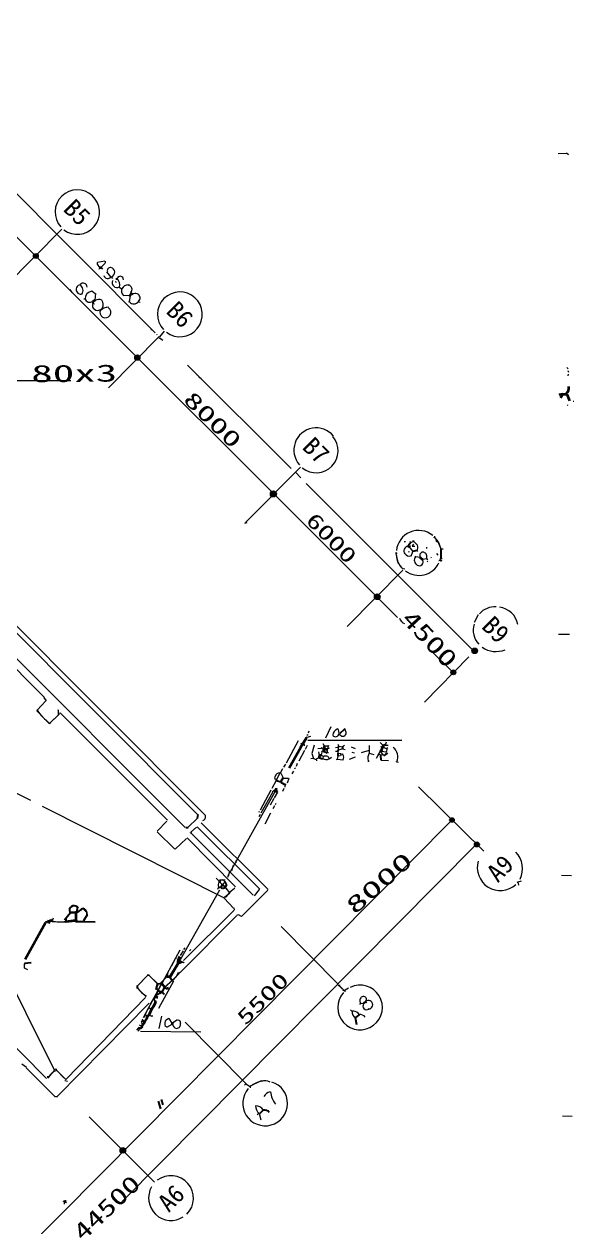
# Model space of a CAD drawing. Header units: millimetres. Extents: x -35814 to 127651, y -10134 to 104094.
# Drawn here: x 104883 to 127651, y 14945 to 64788 of the extents above; entities that cross this region are included whole.
import ezdxf
from ezdxf.enums import TextEntityAlignment as Align

# ---------------------------------------------------------------- set-up
doc = ezdxf.new("R2010")
doc.units = ezdxf.units.MM
for name, color, linetype, lineweight in [('A_MED', 9, 'CONTINUOUS', 20), ('A_THIN', 8, 'CONTINUOUS', 15), ('AXIS', 1, 'CONTINUOUS', 15), ('AXIS_SYM', 1, 'CONTINUOUS', 20), ('AXIS_TEXT', 1, 'CONTINUOUS', 13), ('CHECK', 2, 'CONTINUOUS', 40), ('DIM', 3, 'CONTINUOUS', 15), ('DIM_TEXT', 3, 'CONTINUOUS', 13), ('FRAME', 8, 'CONTINUOUS', 80), ('P_R', 5, 'CONTINUOUS', 40), ('P_R_MARK', 5, 'CONTINUOUS', 25), ('P_SIZE', 140, 'CONTINUOUS', 13), ('SYM', 4, 'CONTINUOUS', 25), ('TEXT_SHAPE', 7, 'CONTINUOUS', 30)]:
    doc.layers.add(name, color=color, linetype=linetype, lineweight=lineweight)
doc.styles.add('JP', font='msgothic.ttc')

msp = doc.modelspace()

# ---------------------------------------------------------------- hatches: boundary and pattern name
at = {"layer": 'DIM'}
h = msp.add_hatch(color=7, dxfattribs=at)
h.dxf.hatch_style = 1
edge = h.paths.add_edge_path()
edge.add_arc((105372, 55178), 100, 0, 360)
h = msp.add_hatch(color=7, dxfattribs=at)
h.dxf.hatch_style = 1
edge = h.paths.add_edge_path()
edge.add_arc((109574, 50966), 109, 0, 360)
h = msp.add_hatch(color=7, dxfattribs=at)
h.dxf.hatch_style = 1
edge = h.paths.add_edge_path()
edge.add_arc((115207, 45318), 125, 0, 360)
h = msp.add_hatch(color=7, dxfattribs=at)
h.dxf.hatch_style = 1
edge = h.paths.add_edge_path()
edge.add_arc((119508, 41059), 119, 0, 360)
h = msp.add_hatch(color=7, dxfattribs=at)
h.dxf.hatch_style = 1
edge = h.paths.add_edge_path()
edge.add_arc((123544, 38816), 116, 0, 360)
h = msp.add_hatch(color=7, dxfattribs=at)
h.dxf.hatch_style = 1
edge = h.paths.add_edge_path()
edge.add_arc((122658, 37927), 100, 0, 360)
h = msp.add_hatch(color=7, dxfattribs=at)
h.dxf.hatch_style = 1
edge = h.paths.add_edge_path()
edge.add_arc((122601, 31808), 95.4, 0, 360)
h = msp.add_hatch(color=7, dxfattribs=at)
h.dxf.hatch_style = 1
edge = h.paths.add_edge_path()
edge.add_arc((123632, 30794), 104, 0, 360)
h = msp.add_hatch(color=7, dxfattribs=at)
h.dxf.hatch_style = 1
edge = h.paths.add_edge_path()
edge.add_arc((108974, 18116), 114, 0, 360)

# ---------------------------------------------------------------- linework, layer by layer
at = {"layer": 'A_MED', "lineweight": 20}
for p, q in [((110678, 52058), (110486, 51828)), ((103121, 50020), (106819, 50015)), ((98089, 46054), (112058, 32030)), ((98400, 46038), (112388, 32005)), ((116124, 46222), (116337, 45986)), ((101095, 41531), (105719, 36892)), ((123685, 40307), (123519, 39997)), ((105785, 36744), (105426, 36361)), ((105708, 36881), (105793, 36749)), ((105401, 36370), (105435, 36353)), ((105411, 36335), (105921, 35806)), ((106356, 36207), (105945, 35823)), ((106374, 36249), (110816, 31797)), ((116627, 35119), (120528, 35113)), ((113418, 29649), (115267, 32959)), ((110793, 31761), (110389, 31348)), ((111675, 31516), (112047, 31870)), ((112027, 31506), (111788, 31305)), ((114650, 28940), (112048, 31517)), ((114984, 28928), (112218, 31687)), ((110401, 31317), (111126, 30594)), ((114367, 28686), (111797, 31261)), ((113385, 29660), (113310, 29421)), ((112834, 29391), (113387, 28812)), ((113211, 29312), (112975, 29312)), ((113192, 29229), (113106, 29130)), ((113111, 29128), (113194, 29024)), ((114612, 28926), (114413, 28659)), ((112976, 28897), (111348, 26015)), ((113402, 28778), (113182, 28594)), ((113388, 28797), (113235, 28628)), ((107097, 28205), (106966, 28268)), ((107464, 28029), (107494, 27876)), ((113570, 28162), (113588, 28078)), ((106045, 27603), (106607, 27580)), ((106085, 27739), (106051, 27638)), ((113686, 27836), (111342, 25482)), ((113765, 27878), (113681, 27843)), ((113881, 27814), (113766, 27872)), ((111330, 25495), (111041, 25167)), ((109984, 25350), (109553, 24913)), ((110025, 25388), (109580, 24942)), ((110805, 25323), (110543, 25060)), ((109917, 24455), (106625, 21063)), ((109581, 24832), (109943, 24481)), ((110379, 24522), (110228, 24400)), ((110339, 24499), (110246, 24375)), ((110542, 24614), (110360, 24556)), ((110519, 24693), (110457, 24589)), ((110066, 24213), (106255, 20349)), ((110248, 24373), (110158, 24289)), ((110166, 23693), (110217, 23693)), ((110166, 23693), (110166, 23659)), ((110571, 23680), (110466, 23169)), ((112208, 23011), (109709, 23041)), ((109737, 23421), (109812, 23355)), ((104981, 21545), (104791, 21691)), ((106175, 20339), (104972, 21536)), ((106148, 21441), (105849, 21113)), ((106166, 21496), (106621, 21039)), ((114248, 20764), (114248, 20713)), ((106263, 20333), (106178, 20333)), ((114607, 19640), (114540, 19589)), ((114615, 19646), (114691, 19389)), ((106494, 16025), (106545, 15993)), ((106545, 15992), (106545, 15890)), ((106579, 15993), (106646, 15957))]:
    msp.add_line(p, q, dxfattribs=at)
for centre, radius, start, end in [((112235, 31947), 167, 285.5589, 20.712), ((113053, 29120), 139, 126.1894, 220.4131), ((113085, 29202), 120, 13.5371, 151.5049), ((107227, 27918), 261, 311.8229, 16.8512), ((106359, 28722), 1136, 254.1553, 282.5767), ((110799, 25628), 496, 295.5834, 345.638), ((110964, 24965), 374, 113.6488, 170.0769), ((110341, 25334), 901, 208.2185, 243.1872), ((115138, 20193), 359, 100.2081, 153.6074), ((115986, 20620), 901, 185.1328, 220.1814), ((114956, 20008), 498, 185.2839, 225.5417), ((114471, 19576), 386, 35.213, 90.5608)]:
    msp.add_arc(centre, radius, start, end, dxfattribs=at)
at = {"layer": 'A_THIN', "lineweight": 15}
for p, q in [((127346, 59446), (127430, 59378)), ((106783, 53786), (106865, 53660)), ((110130, 52130), (110164, 52130)), ((110363, 51943), (110381, 51909)), ((110470, 51798), (110635, 51688)), ((110517, 51773), (110634, 51687)), ((112020, 50271), (112053, 50253)), ((112122, 50169), (112219, 50096)), ((95747, 47319), (111557, 31494)), ((105785, 36745), (105429, 36361)), ((105713, 36836), (105795, 36754)), ((106283, 36138), (105947, 35825)), ((106278, 36371), (106320, 36213)), ((106289, 36372), (106301, 36136)), ((105939, 35829), (105957, 35796)), ((99256, 35236), (106129, 21460)), ((99809, 35307), (105145, 32631)), ((116237, 35085), (115729, 34163)), ((115102, 33038), (114656, 32220)), ((113178, 28565), (105643, 32362)), ((115091, 32086), (114853, 31630)), ((111145, 30596), (111603, 31043)), ((113632, 29036), (111630, 31063)), ((113544, 29918), (113474, 29704)), ((113653, 30125), (113671, 30041)), ((113347, 29549), (113346, 29499)), ((112940, 29025), (112892, 28922)), ((113204, 29019), (113381, 28806)), ((113598, 28975), (113386, 28796)), ((113610, 29001), (113396, 28788)), ((125329, 29225), (125349, 29107)), ((113167, 28563), (113559, 28156)), ((113194, 28635), (113227, 28635)), ((113227, 28635), (113227, 28601)), ((114980, 28896), (113892, 27815)), ((113587, 28071), (111482, 25982)), ((105850, 27659), (105934, 27624)), ((111535, 26504), (111485, 26436)), ((111790, 26435), (111739, 26384)), ((111339, 26415), (110441, 24758)), ((111081, 25944), (110983, 25747)), ((111179, 26131), (111158, 26047)), ((111468, 26385), (111351, 26198)), ((110847, 25524), (110797, 25321)), ((111402, 25914), (111486, 25899)), ((111518, 25913), (111484, 25895)), ((109900, 23751), (110579, 25018)), ((110429, 25009), (110042, 25389)), ((110426, 25001), (110068, 25370)), ((110469, 24016), (111089, 25140)), ((111043, 25166), (110701, 24873)), ((111025, 25169), (110715, 24871)), ((117868, 24993), (118141, 24747)), ((117949, 24979), (117937, 24928)), ((110362, 24576), (110350, 24540)), ((110422, 24731), (110363, 24576)), ((118119, 24758), (118170, 24758)), ((118170, 24758), (118170, 24691)), ((118310, 24835), (118174, 24751)), ((109827, 23626), (110045, 24040)), ((110068, 24035), (110151, 23966)), ((110223, 24386), (110098, 24182)), ((110257, 24375), (110345, 24277)), ((109756, 23475), (109735, 23424)), ((109772, 23526), (109757, 23474)), ((109760, 23470), (109861, 23453)), ((109793, 23559), (109775, 23525)), ((109782, 23530), (109865, 23477)), ((109905, 23749), (109823, 23629)), ((109913, 23744), (109997, 23659)), ((110061, 23737), (110162, 23684)), ((103534, 23393), (105809, 21089)), ((109605, 23182), (109539, 23102)), ((109657, 23169), (109612, 23038)), ((109650, 23320), (109765, 23263)), ((106199, 21511), (106231, 21426)), ((105841, 21172), (105892, 21172)), ((105894, 21171), (105873, 21122)), ((106237, 21432), (106534, 21122)), ((106565, 21008), (106684, 20990)), ((114697, 21000), (114242, 20777)), ((114068, 20874), (114248, 20763))]:
    msp.add_line(p, q, dxfattribs=at)
for centre, radius, start, end in [((120770, 40279), 359, 196.5186, 249.068), ((107067, 37425), 1957, 213.2734, 234.8061), ((106387, 20895), 550, 106.4462, 150.7773), ((114866, 20636), 369, 56.9605, 114.9177)]:
    msp.add_arc(centre, radius, start, end, dxfattribs=at)
at = {"layer": 'AXIS', "lineweight": 15}
for p, q in [((106446, 56286), (104108, 53923)), ((123924, 30516), (121218, 33188)), ((117882, 25009), (115529, 27389)), ((114076, 20879), (111553, 23425)), ((110285, 16804), (107575, 19509))]:
    msp.add_line(p, q, dxfattribs=at)
at = {"layer": 'AXIS', "lineweight": 20}
for p, q in [((110474, 51840), (108386, 49712)), ((116335, 46427), (114054, 44141)), ((120569, 42163), (118266, 39828)), ((123306, 38564), (121462, 36688))]:
    msp.add_line(p, q, dxfattribs=at)
at = {"layer": 'AXIS_SYM', "lineweight": 20}
for centre, radius, start, end in [((107088, 56997), 921, 232.4204, 222.0482), ((111336, 52760), 929, 232.9878, 222.7166), ((116975, 47137), 920, 38.8523, 221.5135), ((116972, 47111), 915, 231.7071, 39.9644), ((121223, 42875), 929, 51.2279, 174.0738), ((121233, 42860), 919, 232.5591, 334.7109), ((124379, 39780), 860, 86.3327, 138.3336), ((124461, 39752), 879, 10.1096, 83.0542), ((124329, 39676), 850, 163.2641, 223.0017), ((124420, 39804), 1015, 235.8033, 292.0322), ((124548, 29793), 977, 333.5772, 44.2871), ((124602, 29836), 952, 163.4058, 312.2298), ((118795, 24039), 926, 138.2938, 115.8438), ((114865, 20063), 928, 138.6733, 72.5672), ((114864, 20116), 879, 82.7281, 129.6407), ((110962, 16133), 937, 314.9085, 127.4887), ((110971, 16144), 930, 150.1509, 302.8183)]:
    msp.add_arc(centre, radius, start, end, dxfattribs=at)
at = {"layer": 'CHECK', "lineweight": 40}
msp.add_line((114045, 44137), (114062, 44086), dxfattribs=at)
at = {"layer": 'DIM', "lineweight": 15}
for p, q in [((110309, 51988), (88578, 73800)), ((103920, 56614), (120350, 40198)), ((111654, 50647), (115949, 46375)), ((116564, 45757), (123512, 38801)), ((121709, 38842), (122631, 37933)), ((97142, 6113), (122582, 31788)), ((108933, 15984), (123608, 30794)), ((117941, 24930), (118120, 24760)), ((118119, 24758), (118085, 24724)), ((114059, 20870), (114008, 20819))]:
    msp.add_line(p, q, dxfattribs=at)
at = {"layer": 'DIM', "lineweight": 30}
msp.add_line((114795, 19792), (114628, 19637), dxfattribs=at)
at = {"layer": 'DIM'}
for centre, radius in [((105372, 55178), 100), ((109574, 50966), 109), ((115207, 45318), 125), ((119508, 41059), 119), ((123544, 38816), 116), ((122658, 37927), 100), ((122601, 31808), 95.4), ((123632, 30794), 104), ((108974, 18116), 114)]:
    msp.add_circle(centre, radius, dxfattribs=at)
at = {"layer": 'DIM', "lineweight": 30}
msp.add_arc((114840, 19567), 223, 31.6904, 102.6867, dxfattribs=at)
at = {"layer": 'FRAME', "lineweight": 15}
for p, q in [((127004, 59428), (127341, 59442)), ((125332, 29229), (125281, 29213)), ((125466, 29267), (125331, 29232))]:
    msp.add_line(p, q, dxfattribs=at)
at = {"layer": 'FRAME', "lineweight": 20}
for p, q in [((127471, 39496), (127015, 39490)), ((127139, 29516), (127545, 29511)), ((127179, 19542), (127584, 19535))]:
    msp.add_line(p, q, dxfattribs=at)
at = {"layer": 'P_R', "lineweight": 40}
for p, q in [((105776, 27550), (104926, 26021)), ((105930, 27622), (105899, 27519))]:
    msp.add_line(p, q, dxfattribs=at)
at = {"layer": 'P_R', "lineweight": 30}
msp.add_line((106036, 27666), (105766, 27562), dxfattribs=at)
at = {"layer": 'P_R_MARK', "lineweight": 15}
for p, q in [((115586, 33930), (115493, 33748)), ((115705, 34126), (115627, 34003)), ((116120, 33967), (116086, 33933)), ((116193, 34151), (116152, 34018)), ((115316, 33447), (115143, 33119)), ((115480, 33746), (115334, 33488)), ((116035, 33832), (115966, 33714)), ((115170, 32950), (114686, 32087)), ((115300, 33064), (115161, 32960)), ((115375, 32966), (115245, 32729)), ((115323, 33062), (115380, 32974)), ((115637, 33118), (115582, 32984)), ((115700, 33272), (115680, 33171)), ((115732, 33288), (115699, 33270)), ((115225, 32697), (115074, 32426)), ((115312, 32492), (115276, 32442)), ((114663, 32039), (114598, 31936)), ((114618, 32154), (114600, 32121)), ((115252, 32396), (115188, 32275))]:
    msp.add_line(p, q, dxfattribs=at)
at = {"layer": 'P_R_MARK', "lineweight": 20}
for p, q in [((115266, 33612), (115259, 33527)), ((115262, 33522), (115323, 33488)), ((115508, 33753), (115606, 33548)), ((115596, 33546), (115827, 33539)), ((115841, 33522), (115777, 33336)), ((115325, 33121), (115307, 33053)), ((104884, 25844), (104884, 25674)), ((105172, 25893), (104885, 25838)), ((104888, 25682), (105022, 25613))]:
    msp.add_line(p, q, dxfattribs=at)
at = {"layer": 'P_R_MARK', "lineweight": 30}
for p, q in [((115326, 33493), (115326, 33442)), ((115328, 33447), (115527, 33385)), ((115597, 33543), (115520, 33396)), ((115520, 33379), (115692, 33266)), ((105172, 25888), (104907, 25863))]:
    msp.add_line(p, q, dxfattribs=at)
at = {"layer": 'P_R_MARK', "lineweight": 40}
msp.add_line((115325, 33121), (115286, 32950), dxfattribs=at)
at = {"layer": 'P_R_MARK', "lineweight": 20}
msp.add_arc((115456, 33577), 180, 82.4223, 169.4273, dxfattribs=at)
at = {"layer": 'SYM', "lineweight": 15}
for p, q in [((127363, 50552), (127412, 50499)), ((127392, 50432), (127423, 50363)), ((127412, 50284), (127395, 50216)), ((127365, 49016), (127398, 48998)), ((127617, 49165), (127651, 49165))]:
    msp.add_line(p, q, dxfattribs=at)
at = {"layer": 'SYM', "lineweight": 40}
for p, q in [((127195, 49454), (127026, 49422)), ((127197, 49452), (127090, 49304)), ((127195, 49453), (127347, 49453)), ((127353, 49456), (127466, 49173))]:
    msp.add_line(p, q, dxfattribs=at)
msp.add_arc((127043, 49732), 397, 317.4939, 6.2354, dxfattribs=at)
at = {"layer": 'TEXT_SHAPE', "lineweight": 20}
for p, q in [((107924, 54925), (108233, 54977)), ((107924, 54839), (107924, 54907)), ((108026, 54706), (107928, 54840)), ((108240, 54886), (108069, 54708)), ((108240, 54958), (108240, 54890)), ((108022, 54704), (107972, 54619)), ((108075, 54705), (108125, 54637)), ((108469, 54307), (108312, 54524)), ((108492, 54312), (108543, 54245)), ((108830, 53889), (108913, 53820)), ((107690, 53731), (107831, 53630)), ((107837, 53620), (107820, 53349)), ((108984, 53535), (109254, 53550)), ((109281, 53537), (109238, 53284)), ((109374, 53583), (109288, 53535)), ((108142, 53018), (108294, 53060)), ((108292, 53076), (108388, 53050)), ((120818, 43136), (120974, 42936)), ((120995, 43338), (120893, 43304)), ((120909, 42744), (120980, 42936)), ((121144, 42971), (121178, 42937)), ((122023, 43350), (122137, 43042)), ((122133, 43039), (122143, 42649)), ((120282, 42849), (120375, 42426)), ((121094, 42720), (121279, 42697)), ((121549, 42631), (121397, 42598)), ((121552, 42636), (121601, 42600)), ((122132, 42653), (122100, 42567)), ((117588, 35669), (117358, 35192)), ((117907, 35563), (117845, 35578)), ((117929, 35386), (117903, 35557)), ((116457, 35004), (116323, 34951)), ((116573, 35239), (116452, 35003)), ((116463, 35000), (116479, 34881)), ((116890, 34912), (116792, 34560)), ((117252, 34982), (117312, 34876)), ((117876, 34948), (117911, 34864)), ((119171, 34898), (119175, 34677)), ((119835, 34903), (119954, 34903)), ((116795, 34559), (116867, 34357)), ((117098, 34394), (116979, 34327)), ((117185, 34774), (117050, 34758)), ((117077, 34626), (117099, 34489)), ((117185, 34492), (117273, 34450)), ((117207, 34610), (117188, 34491)), ((117282, 34682), (117204, 34613)), ((117219, 34799), (117287, 34783)), ((117272, 34440), (117257, 34355)), ((117320, 34881), (117455, 34881)), ((117438, 34745), (117438, 34610)), ((117438, 34610), (117488, 34610)), ((117523, 34778), (117455, 34760)), ((117616, 34392), (117514, 34325)), ((117893, 34816), (117775, 34804)), ((117775, 34661), (117877, 34661)), ((117872, 34458), (117841, 34322)), ((117877, 34661), (117877, 34576)), ((117978, 34460), (117877, 34456)), ((117878, 34582), (118015, 34560)), ((117894, 34813), (117894, 34711)), ((118065, 34752), (117896, 34702)), ((117911, 34864), (118062, 34843)), ((117997, 34507), (117981, 34462)), ((118062, 34758), (118181, 34729)), ((118591, 34408), (118344, 34318)), ((118422, 34842), (118591, 34776)), ((118451, 34613), (118553, 34596)), ((119173, 34690), (118840, 34588)), ((119177, 34677), (119177, 34576)), ((119178, 34580), (119361, 34521)), ((119556, 34554), (119462, 34356)), ((119621, 34649), (119573, 34546)), ((119636, 34646), (119738, 34512)), ((119647, 34491), (119655, 34293)), ((119650, 34864), (119718, 34814)), ((119733, 34509), (119650, 34489)), ((119664, 34657), (119885, 34638)), ((119906, 34761), (119894, 34642)), ((116863, 34355), (116981, 34319)), ((116978, 34321), (116994, 34253)), ((117843, 34320), (117810, 34302)), ((118095, 34285), (117842, 34314)), ((119666, 34287), (119970, 34273)), ((119666, 34287), (119970, 34273)), ((120323, 34222), (120274, 34201)), ((118405, 23946), (118473, 23878)), ((118811, 24220), (118929, 24200)), ((119033, 24271), (119082, 24235)), ((111013, 23390), (110891, 23584)), ((111007, 23393), (111239, 23535)), ((111248, 23528), (111327, 23494)), ((111328, 23491), (111365, 23389)), ((110705, 23405), (110708, 23287)), ((110709, 23282), (110788, 23232)), ((110799, 23222), (111010, 23354)), ((110447, 20087), (110540, 19863)), ((110571, 20185), (110613, 20052))]:
    msp.add_line(p, q, dxfattribs=at)
at = {"layer": 'TEXT_SHAPE', "lineweight": 40}
for p, q in [((108023, 54704), (108073, 54704)), ((107815, 53353), (107732, 53284)), ((109253, 53551), (109286, 53533)), ((120789, 43156), (120822, 43138)), ((121277, 42699), (121393, 42594)), ((116580, 35213), (116330, 34818)), ((119751, 34897), (119751, 34830)), ((116338, 34811), (115860, 33954)), ((117120, 34491), (117099, 34390)), ((117117, 34491), (117184, 34491)), ((117286, 34779), (117286, 34745)), ((117286, 34745), (117438, 34745)), ((117286, 34745), (117286, 34678)), ((117327, 34879), (117295, 34776)), ((119662, 34681), (119628, 34648)), ((119711, 34815), (119665, 34678)), ((119749, 34832), (119716, 34814)), ((112975, 29262), (112975, 29228)), ((107031, 27974), (106812, 27955)), ((107031, 27985), (107030, 27659)), ((107081, 27995), (107031, 27974)), ((106052, 27633), (105933, 27617)), ((107015, 27642), (106610, 27592)), ((107016, 27633), (106610, 27588)), ((111350, 26015), (110931, 25306)), ((111414, 25962), (111398, 25911)), ((111261, 25862), (110925, 25309)), ((111400, 25912), (111266, 25860)), ((110590, 25030), (110590, 24996)), ((110603, 25007), (110700, 24885)), ((110809, 25318), (110911, 25318)), ((110351, 24485), (110418, 24450)), ((110353, 24539), (110353, 24489)), ((110437, 24759), (110437, 24726)), ((110522, 24692), (110606, 24692)), ((110761, 24821), (110860, 24859)), ((110155, 23962), (110061, 23745)), ((110343, 24264), (110162, 23956)), ((109871, 23452), (109823, 23349)), ((110064, 23745), (109998, 23659)), ((109660, 23172), (109610, 23184)), ((109772, 23240), (109670, 23155)), ((109818, 23351), (109766, 23250)), ((111010, 23388), (111010, 23354)), ((106545, 15992), (106579, 15992))]:
    msp.add_line(p, q, dxfattribs=at)
at = {"layer": 'TEXT_SHAPE', "lineweight": 15}
for p, q in [((108668, 54129), (108684, 54078)), ((109206, 53974), (109188, 53941)), ((107363, 53400), (107413, 53400)), ((109311, 53660), (109248, 53556)), ((109321, 53653), (109370, 53585)), ((107734, 53213), (107801, 53195)), ((109253, 53283), (109203, 53263)), ((109625, 53281), (109692, 53262)), ((121836, 43528), (121869, 43510)), ((121871, 43564), (121871, 43513)), ((121874, 43516), (121964, 43420)), ((121952, 43412), (121939, 43361)), ((121962, 43416), (122013, 43349)), ((120261, 42900), (120294, 42849)), ((120332, 42872), (120299, 42855)), ((120621, 43344), (120672, 43344)), ((120789, 42936), (120822, 42918)), ((120892, 43153), (120824, 43137)), ((120854, 43358), (120890, 43309)), ((121004, 43230), (120951, 43170)), ((120958, 43153), (121060, 43149)), ((121550, 43107), (121549, 43056)), ((121943, 43355), (122005, 43340)), ((122015, 43347), (122138, 43045)), ((122123, 43039), (122242, 43039)), ((121074, 42750), (121092, 42716)), ((121570, 42535), (121604, 42501)), ((121720, 42701), (121737, 42668)), ((121964, 42847), (122015, 42780)), ((122107, 42561), (122056, 42544)), ((122105, 42563), (122138, 42545)), ((122140, 42649), (122191, 42649)), ((122140, 42548), (122140, 42514)), ((122175, 42563), (122141, 42545)), ((116675, 35492), (116641, 35407)), ((116608, 34899), (116520, 34723)), ((116575, 35250), (116591, 35233)), ((116594, 35338), (116645, 35338)), ((116748, 35262), (116596, 35229)), ((118148, 34897), (118064, 34845)), ((119633, 35016), (119751, 34897)), ((119878, 35035), (119836, 34914)), ((116499, 34683), (116267, 34240)), ((117217, 34799), (117184, 34781)), ((117222, 34791), (117191, 34769)), ((117455, 34881), (117455, 34762)), ((117456, 34888), (117506, 34882)), ((118004, 34545), (117992, 34509)), ((118043, 34534), (118078, 34523)), ((118052, 34552), (118083, 34531)), ((119570, 34549), (119457, 34359)), ((119582, 34543), (119650, 34492)), ((119747, 34820), (119901, 34758)), ((119950, 34801), (119899, 34768)), ((116864, 34349), (116763, 34336)), ((119126, 34254), (119176, 34254)), ((119126, 34254), (119126, 34220)), ((120325, 34222), (120374, 34201)), ((118810, 24217), (118778, 24165)), ((119128, 24012), (119146, 23978)), ((118487, 23875), (118503, 23858)), ((118522, 23898), (118489, 23880))]:
    msp.add_line(p, q, dxfattribs=at)
at = {"layer": 'TEXT_SHAPE', "lineweight": 30}
for p, q in [((108680, 54230), (108731, 54230)), ((107734, 53282), (107734, 53214)), ((108144, 53022), (108058, 52940)), ((120993, 43394), (120993, 43344)), ((120893, 43309), (120784, 43162)), ((121144, 42973), (120977, 42930)), ((122140, 43039), (122140, 42649)), ((118134, 35555), (117963, 35387)), ((118161, 35593), (118144, 35542)), ((119835, 34917), (119750, 34899)), ((117278, 34659), (117431, 34595)), ((117895, 34711), (117875, 34661)), ((117877, 34576), (117876, 34457)), ((117905, 34865), (117890, 34814)), ((118063, 34847), (118063, 34762)), ((119637, 34490), (119657, 34293)), ((119929, 34583), (119768, 34465)), ((117098, 34382), (117250, 34348)), ((112069, 31866), (112088, 32035)), ((111576, 31500), (111677, 31500)), ((111779, 31309), (111792, 31258)), ((112941, 29025), (113042, 29025)), ((113072, 29127), (113038, 29026)), ((113038, 29021), (113089, 28970)), ((113076, 29126), (113110, 29126)), ((113097, 28964), (113200, 29011)), ((106807, 27959), (106551, 27657)), ((106814, 27957), (106614, 27739)), ((107034, 27976), (107022, 27654)), ((107080, 27993), (107101, 28195)), ((107091, 27981), (107303, 28143)), ((107309, 28155), (107456, 28030)), ((106611, 27739), (106607, 27604)), ((107013, 27600), (107824, 27594)), ((107493, 27871), (107349, 27622)), ((107351, 27601), (107823, 27591)), ((109563, 24946), (109564, 24827)), ((110064, 25380), (109981, 25359)), ((110399, 25001), (110343, 24767)), ((110588, 25038), (110419, 25003)), ((110902, 25310), (111008, 25180)), ((110455, 24586), (110387, 24570)), ((110438, 24727), (110523, 24694)), ((110693, 24877), (110601, 24694)), ((110602, 24689), (110672, 24606)), ((110671, 24606), (110689, 24572)), ((110704, 24874), (110754, 24823)), ((119028, 24270), (118927, 24202)), ((119060, 24321), (119027, 24269)), ((118599, 23622), (118651, 23338)), ((118763, 23739), (118613, 23617)), ((110438, 20152), (110534, 19845)), ((110564, 20222), (110624, 20000)), ((106579, 16060), (106579, 15992))]:
    msp.add_line(p, q, dxfattribs=at)
at = {"layer": 'TEXT_SHAPE', "lineweight": 20}
for centre, radius, start, end in [((108347, 54416), 170, 198.1186, 322.0659), ((108454, 54573), 125, 79.6531, 196.7315), ((108437, 54507), 199, 286.7746, 78.0172), ((108864, 54201), 136, 358.0067, 167.9161), ((107233, 53792), 195, 96.0462, 278.7344), ((107061, 53756), 266, 322.8436, 57.5671), ((107330, 53886), 167, 1.656, 137.8884), ((108732, 54079), 206, 157.842, 297.9956), ((108574, 53992), 275, 338.6506, 56.4722), ((109200, 53691), 293, 89.3528, 155.0626), ((107732, 53406), 320, 98.6372, 181.0098), ((107606, 53461), 204, 197.3306, 305.4926), ((109199, 53741), 288, 163.6626, 221.1761), ((109501, 53441), 185, 307.8519, 131.6129), ((107930, 53133), 214, 157.4467, 303.3561), ((108249, 52843), 227, 152.7062, 55.7572), ((109425, 53423), 232, 219.4995, 324.7599), ((120791, 42954), 187, 90.3712, 220.819), ((120936, 43087), 254, 330.9391, 77.5043), ((121397, 42780), 128, 74.5013, 214.0061), ((121372, 42716), 193, 334.8463, 72.5591), ((121069, 42802), 770, 182.5328, 224.5815), ((120689, 42505), 296, 194.1132, 263.5464), ((120839, 42949), 204, 211.4239, 284.6909), ((121261, 42571), 219, 138.9246, 243.8008), ((121251, 42499), 158, 235.6147, 34.1714), ((117777, 35409), 151, 220.8231, 353.1194), ((117941, 35328), 267, 111.4147, 181.5292), ((118080, 35420), 142, 195.1457, 60.5979), ((117874, 34397), 246, 334.9723, 31.832), ((119530, 34367), 414, 149.4579, 195.597), ((119779, 34608), 105, 245.8334, 18.0559), ((119898, 34430), 467, 333.7488, 55.3863), ((117389, 34603), 287, 240.9085, 293.683), ((118976, 24319), 190, 121.0474, 211.7447), ((118942, 24371), 126, 336.3523, 119.8897), ((119069, 24098), 154, 144.0723, 303.626), ((119143, 24152), 175, 271.6656, 115.448), ((110927, 23358), 225, 103.5229, 167.9479), ((118703, 23833), 237, 169.0606, 245.3336), ((118799, 23480), 264, 36.9976, 98.5589), ((111235, 23369), 206, 183.6957, 258.7171), ((111177, 23355), 187, 275.7278, 10.042)]:
    msp.add_arc(centre, radius, start, end, dxfattribs=at)
at = {"layer": 'TEXT_SHAPE', "lineweight": 15}
for centre, radius, start, end in [((109154, 53788), 199, 321.3427, 75.3297), ((107976, 53073), 302, 64.4297, 119.638), ((107826, 53166), 332, 336.2297, 32.4973), ((117373, 34313), 145, 11.1554, 129.1643), ((118515, 23607), 281, 28.9466, 88.3096)]:
    msp.add_arc(centre, radius, start, end, dxfattribs=at)
at = {"layer": 'TEXT_SHAPE', "lineweight": 30}
for centre, radius, start, end in [((113147, 29123), 116, 302.8596, 65.9059), ((106950, 28063), 190, 28.9542, 180.658), ((106941, 28070), 179, 83.3401, 220.5931), ((107324, 28005), 128, 355.2938, 162.8911), ((107222, 28031), 430, 240.993, 287.4249), ((110497, 24867), 134, 120.3798, 241.0602)]:
    msp.add_arc(centre, radius, start, end, dxfattribs=at)
at = {"layer": 'TEXT_SHAPE', "lineweight": 40}
for centre, radius, start, end in [((111562, 25941), 307, 137.9255, 195.4623), ((110024, 24300), 305, 307.565, 3.6989), ((109754, 23671), 230, 298.6477, 357.2732)]:
    msp.add_arc(centre, radius, start, end, dxfattribs=at)

# ---------------------------------------------------------------- texts
at = {"layer": 'AXIS_TEXT', "style": 'JP'}
for s, height, rotation, p in [('B5', 740.8, -45, (107084, 56988)), ('B6', 744.2, -45, (111338, 52757)), ('B7', 740.2, -45, (116978, 47124)), ('B9', 757.8, -45, (124418, 39696)), ('A9', 748.1, 45, (124596, 29806)), ('A6', 744, 45, (110971, 16139))]:
    msp.add_text(s, height=height, rotation=rotation, dxfattribs=at).set_placement(p, align=Align.MIDDLE_CENTER)
at = {"layer": 'DIM_TEXT', "style": 'JP'}
for s, height, rotation, width, p in [('8000', 642.7, -44.3763, 1.656217, (111434, 49177)), ('6000', 625.8, -45.6102, 1.48515, (116506, 44176)), ('4500', 710.3, -46.9607, 1.451257, (120462, 40096)), ('8000', 676, 41.4451, 1.788589, (118574, 27856)), ('5500', 608.3, 45.039, 1.584831, (114051, 23262)), ('44500', 692.8, 43.6082, 1.435313, (107318, 14326))]:
    msp.add_text(s, height=height, rotation=rotation, dxfattribs=dict(at, width=width)).set_placement(p)
at = {"layer": 'P_SIZE', "style": 'JP', "width": 1.840424}
msp.add_text('80x3', height=710.9, rotation=0.458, dxfattribs=at).set_placement((105184, 49945))

doc.saveas('drawing.dxf')
